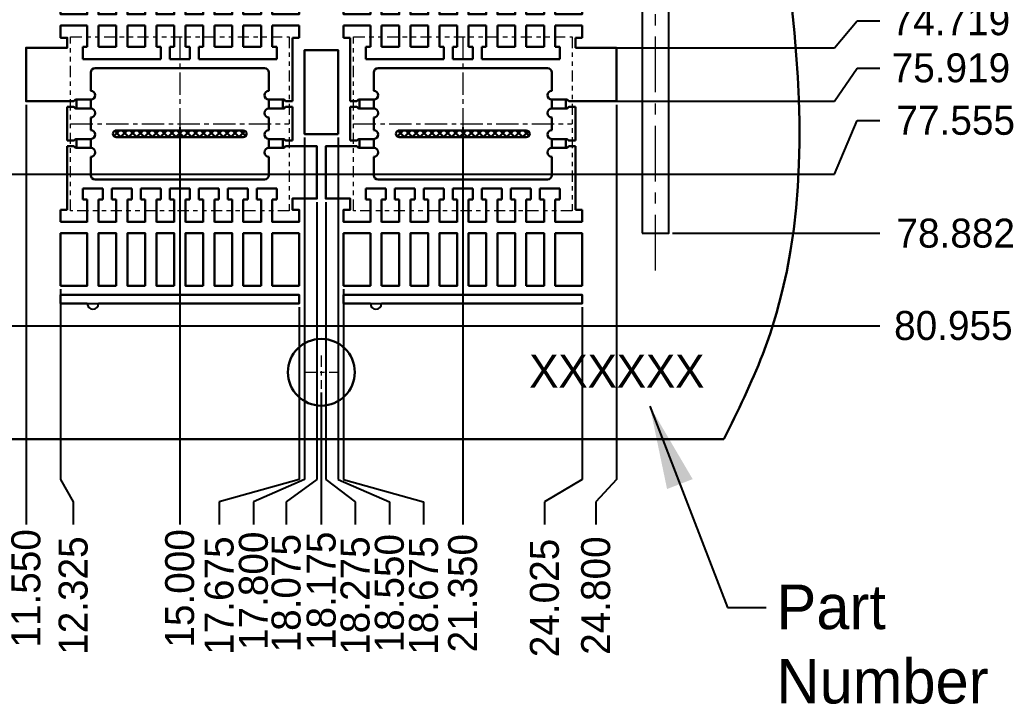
# Model space of a CAD drawing. Extents: x -99.3 to -52.2, y -85.4 to 13.
# Drawn here: x -74.59 to -52.24, y -85.45 to -70.09 of the extents above; entities that cross this region are included whole.
import ezdxf

# ---------------------------------------------------------------- set-up
doc = ezdxf.new("R2010")
doc.units = 0
doc.header["$LTSCALE"] = 0.2
doc.header["$MEASUREMENT"] = 0
doc.linetypes.add('CENTER', pattern=[2, 1.25, -0.25, 0.25, -0.25])
doc.linetypes.add('PHANTOM', pattern=[2.5, 1.25, -0.25, 0.25, -0.25, 0.25, -0.25])
for name, color, linetype, lineweight in [('CLIN', 1, 'CENTER', 9), ('OBJ', 3, 'Continuous', 30), ('OBJ2', 40, 'Continuous', 30), ('PHANTOM', 5, 'PHANTOM', 13), ('TEXT', 2, 'Continuous', 18), ('Top half etch', 30, 'Continuous', 30)]:
    doc.layers.add(name, color=color, linetype=linetype, lineweight=lineweight)
doc.layers.add('DIM', color=4, linetype='Continuous')
doc.layers.add('OBJ3', color=74, linetype='Continuous')
doc.dimstyles.new('3DEC X 10', dxfattribs={"dimscale": 0.1, "dimtxt": 1.778, "dimasz": 2.54, "dimexe": 0.762, "dimexo": 0.762, "dimgap": 0.762, "dimtad": 0, "dimdec": 3, "dimzin": 0, "dimdsep": 46, "dimtxsty": 'Standard', "dimcen": 0, "dimadec": 0, "dimazin": 0, "dimtfac": 1, "dimtdec": 3, "dimtofl": 0, "dimtmove": 0, "dimatfit": 3, "dimfxl": 1, "dimtolj": 1, "dimtzin": 0, "dimarcsym": 0})
doc.dimstyles.new('3DEC X 16', dxfattribs={"dimscale": 0.0625, "dimtxt": 1.778, "dimasz": 2.54, "dimexe": 0.762, "dimexo": 0.762, "dimgap": 0.762, "dimtad": 0, "dimdec": 3, "dimzin": 0, "dimdsep": 46, "dimtxsty": 'Standard', "dimcen": 0.09, "dimadec": 0, "dimazin": 0, "dimtfac": 1, "dimtdec": 3, "dimtofl": 0, "dimtmove": 0, "dimatfit": 3, "dimfxl": 1, "dimtolj": 1, "dimtzin": 0, "dimarcsym": 0})

# ---------------------------------------------------------------- blocks, each defined once
blk = doc.blocks.new('UNIT')
at = {"layer": 'Top half etch', "linetype": 'Continuous'}
h = blk.add_hatch(dxfattribs=at)
h.set_pattern_fill('ANSI37', color=256)
h.set_pattern_definition([(45, (24.80817, 8.50886), (-0.088388348, 0.088388348), []), (135, (24.80817, 8.50886), (-0.088388348, -0.088388348), [])])
h.paths.add_polyline_path([(404.314, 136.577, 0.414214), (404.389, 136.502), (407.239, 136.502, 0.414214), (407.314, 136.577, 0.414214), (407.239, 136.652), (404.389, 136.652, 0.414214)])
at = {"layer": 'CLIN', "linetype": 'CENTER', "ltscale": 2}
for p, q in [((405.814, 138.752), (405.814, 134.852)), ((403.364, 136.802), (408.264, 136.802))]:
    blk.add_line(p, q, dxfattribs=at)
at = {"layer": 'OBJ'}
for p, q in [((403.739, 139.006), (403.739, 138.552)), ((403.739, 139.006), (403.739, 138.527)), ((403.989, 138.552), (403.989, 139.006)), ((403.989, 138.527), (403.989, 139.006)), ((404.389, 139.006), (404.389, 138.552)), ((404.389, 139.006), (404.389, 138.527)), ((404.639, 138.552), (404.639, 139.006)), ((404.639, 138.527), (404.639, 139.006)), ((405.039, 139.006), (405.039, 138.552)), ((405.039, 139.006), (405.039, 138.527)), ((405.289, 138.552), (405.289, 139.006)), ((405.289, 138.527), (405.289, 139.006)), ((405.689, 139.006), (405.689, 138.552)), ((405.689, 139.006), (405.689, 138.527)), ((405.939, 138.552), (405.939, 139.006)), ((405.939, 138.527), (405.939, 139.006)), ((406.339, 138.552), (406.339, 139.006)), ((406.339, 138.527), (406.339, 139.006)), ((406.589, 139.006), (406.589, 138.552)), ((406.589, 139.006), (406.589, 138.527)), ((406.989, 138.552), (406.989, 139.006)), ((406.989, 138.527), (406.989, 139.006)), ((407.239, 139.006), (407.239, 138.552)), ((407.239, 139.006), (407.239, 138.527)), ((407.639, 138.552), (407.639, 139.006)), ((407.639, 138.527), (407.639, 139.006)), ((407.889, 139.006), (407.889, 138.552)), ((407.889, 139.006), (407.889, 138.527)), ((403.739, 138.527), (403.639, 138.527)), ((403.639, 138.527), (403.639, 138.252)), ((404.389, 138.527), (403.989, 138.527)), ((405.039, 138.527), (404.639, 138.527)), ((405.389, 138.527), (405.289, 138.527)), ((405.389, 138.252), (405.389, 138.527)), ((405.689, 138.527), (405.589, 138.527)), ((405.589, 138.527), (405.589, 138.252)), ((406.039, 138.527), (405.939, 138.527)), ((406.039, 138.252), (406.039, 138.527)), ((406.239, 138.252), (406.239, 138.527)), ((406.239, 138.527), (406.339, 138.527)), ((406.589, 138.527), (406.989, 138.527)), ((407.239, 138.527), (407.639, 138.527)), ((407.889, 138.527), (407.989, 138.527)), ((407.889, 138.527), (407.989, 138.527)), ((407.989, 138.527), (407.989, 138.252)), ((407.989, 138.477), (407.989, 138.252)), ((403.639, 138.252), (405.389, 138.252)), ((405.589, 138.252), (406.039, 138.252)), ((407.989, 138.252), (406.239, 138.252)), ((403.814, 137.952), (403.814, 137.544)), ((407.714, 138.052), (403.914, 138.052)), ((407.814, 137.952), (407.814, 137.544)), ((403.364, 137.307), (403.289, 137.307)), ((403.439, 137.307), (403.364, 137.307)), ((408.189, 137.307), (408.264, 137.307)), ((403.364, 137.18), (403.289, 137.18)), ((403.289, 137.18), (403.289, 136.424)), ((403.364, 137.18), (403.289, 137.18)), ((408.264, 137.18), (408.339, 137.18)), ((408.264, 137.18), (408.339, 137.18)), ((408.339, 137.18), (408.339, 136.424)), ((403.289, 136.424), (403.364, 136.424)), ((403.289, 136.424), (403.364, 136.424)), ((408.339, 136.424), (408.264, 136.424)), ((408.339, 136.424), (408.264, 136.424)), ((403.439, 136.297), (403.364, 136.297)), ((408.189, 136.297), (408.264, 136.297)), ((403.814, 136.061), (403.814, 135.652)), ((407.814, 136.061), (407.814, 135.652)), ((407.714, 135.552), (403.914, 135.552)), ((403.639, 135.102), (403.639, 135.352)), ((403.639, 135.352), (404.089, 135.352)), ((404.089, 135.352), (404.089, 135.102)), ((404.289, 135.102), (404.289, 135.352)), ((404.289, 135.352), (404.739, 135.352)), ((404.739, 135.352), (404.739, 135.102)), ((404.939, 135.102), (404.939, 135.352)), ((404.939, 135.352), (405.389, 135.352)), ((405.389, 135.352), (405.389, 135.102)), ((405.589, 135.102), (405.589, 135.352)), ((405.589, 135.352), (406.039, 135.352)), ((406.039, 135.352), (406.039, 135.102)), ((406.689, 135.352), (406.239, 135.352)), ((406.239, 135.352), (406.239, 135.102)), ((406.689, 135.102), (406.689, 135.352)), ((407.339, 135.352), (406.889, 135.352)), ((406.889, 135.352), (406.889, 135.102)), ((407.339, 135.102), (407.339, 135.352)), ((407.989, 135.352), (407.539, 135.352)), ((407.539, 135.352), (407.539, 135.102)), ((407.989, 135.102), (407.989, 135.352)), ((403.739, 135.102), (403.639, 135.102)), ((403.739, 134.598), (403.739, 135.102)), ((403.739, 134.598), (403.739, 135.102)), ((403.989, 135.102), (403.989, 134.598)), ((404.089, 135.102), (403.989, 135.102)), ((403.989, 135.102), (403.989, 134.598)), ((404.389, 135.102), (404.289, 135.102)), ((404.389, 134.598), (404.389, 135.102)), ((404.389, 134.598), (404.389, 135.102)), ((404.639, 135.102), (404.639, 134.598)), ((404.739, 135.102), (404.639, 135.102)), ((404.639, 135.102), (404.639, 134.598)), ((405.039, 135.102), (404.939, 135.102)), ((405.039, 134.598), (405.039, 135.102)), ((405.039, 134.598), (405.039, 135.102)), ((405.289, 135.102), (405.289, 134.598)), ((405.389, 135.102), (405.289, 135.102)), ((405.289, 135.102), (405.289, 134.598)), ((405.689, 135.102), (405.589, 135.102)), ((405.689, 134.598), (405.689, 135.102)), ((405.689, 134.598), (405.689, 135.102)), ((405.939, 135.102), (405.939, 134.598)), ((406.039, 135.102), (405.939, 135.102)), ((405.939, 135.102), (405.939, 134.598)), ((406.239, 135.102), (406.339, 135.102)), ((406.339, 135.102), (406.339, 134.598)), ((406.339, 135.102), (406.339, 134.598)), ((406.589, 134.598), (406.589, 135.102)), ((406.589, 135.102), (406.689, 135.102)), ((406.589, 134.598), (406.589, 135.102)), ((406.889, 135.102), (406.989, 135.102)), ((406.989, 135.102), (406.989, 134.598)), ((406.989, 135.102), (406.989, 134.598)), ((407.239, 134.598), (407.239, 135.102)), ((407.239, 135.102), (407.339, 135.102)), ((407.239, 134.598), (407.239, 135.102)), ((407.539, 135.102), (407.639, 135.102)), ((407.639, 135.102), (407.639, 134.598)), ((407.639, 135.102), (407.639, 134.598)), ((407.889, 134.598), (407.889, 135.102)), ((407.889, 135.102), (407.989, 135.102)), ((407.889, 134.598), (407.889, 135.102))]:
    blk.add_line(p, q, dxfattribs=at)
at = {"layer": 'OBJ', "color": 1, "linetype": 'Continuous'}
for p, q in [((403.439, 137.307), (403.475, 137.344)), ((403.814, 137.344), (403.475, 137.344)), ((407.814, 137.344), (408.152, 137.344)), ((408.189, 137.307), (408.152, 137.344)), ((403.439, 136.297), (403.475, 136.261)), ((403.814, 136.261), (403.475, 136.261)), ((407.814, 136.261), (408.152, 136.261)), ((408.189, 136.297), (408.152, 136.261))]:
    blk.add_line(p, q, dxfattribs=at)
at = {"layer": 'OBJ', "color": 1}
for points in [[(403.499, 137.144), (403.499, 137.344)], [(403.814, 137.144), (403.814, 137.344)], [(407.814, 137.144), (407.814, 137.344)], [(408.129, 137.144), (408.129, 137.344)], [(403.814, 137.144), (403.475, 137.144), (403.439, 137.18), (403.364, 137.18)], [(407.814, 137.144), (408.152, 137.144), (408.189, 137.18), (408.264, 137.18)], [(403.814, 136.461), (403.475, 136.461), (403.439, 136.424), (403.364, 136.424)], [(403.499, 136.461), (403.499, 136.261)], [(403.814, 136.461), (403.814, 136.261)], [(407.814, 136.461), (408.152, 136.461), (408.189, 136.424), (408.264, 136.424)], [(407.814, 136.461), (407.814, 136.261)], [(408.129, 136.461), (408.129, 136.261)]]:
    blk.add_lwpolyline(points, dxfattribs=at)
at = {"layer": 'OBJ'}
for points in [[(403.814, 136.944), (403.814, 136.661)], [(407.814, 136.944), (407.814, 136.661)]]:
    blk.add_lwpolyline(points, dxfattribs=at)
for centre, start, end in [((403.914, 137.952), 90, 180), ((407.714, 137.952), 360, 90), ((403.914, 135.652), 180, 270), ((407.714, 135.652), 270, 0)]:
    blk.add_arc(centre, 0.1, start, end, dxfattribs=at)
at = {"layer": 'OBJ', "color": 1}
for centre, start, end in [((403.814, 137.444), 270, 90), ((407.814, 137.444), 90, 270), ((403.814, 137.044), 270, 90), ((407.814, 137.044), 90, 270), ((403.814, 136.561), 270, 90), ((407.814, 136.561), 90, 270), ((403.814, 136.161), 270, 90), ((407.814, 136.161), 90, 270)]:
    blk.add_arc(centre, 0.1, start, end, dxfattribs=at)
at = {"layer": 'PHANTOM'}
blk.add_lwpolyline([(403.364, 138.752), (408.264, 138.752), (408.264, 134.852), (403.364, 134.852)], close=True, dxfattribs=at)
blk.add_lwpolyline([(403.364, 138.752), (408.264, 138.752), (408.264, 134.852), (403.364, 134.852)], close=True, dxfattribs=at)
at = {"layer": 'Top half etch', "linetype": 'Continuous'}
for p, q in [((404.367, 136.652), (407.239, 136.652)), ((407.314, 136.577), (407.314, 136.577)), ((407.239, 136.502), (404.389, 136.502))]:
    blk.add_line(p, q, dxfattribs=at)
for centre, start, end in [((404.389, 136.577), 90, 180), ((404.389, 136.577), 180, 270), ((407.239, 136.577), 0, 90), ((407.239, 136.577), 270, 360)]:
    blk.add_arc(centre, 0.075, start, end, dxfattribs=at)
blk = doc.blocks.new('*D68')
at = {"layer": 'Defpoints', "color": 0, "linetype": 'Continuous', "transparency": 16777216}
for p in [(391.504, 50.831), (417.479, -28.051), (422.213, -28.051)]:
    blk.add_point(p, dxfattribs=at)
at = {"layer": 'DIM', "color": 0, "linetype": 'Continuous', "lineweight": -2, "transparency": 16777216}
blk.add_line((417.555, -28.051), (422.213, -28.051), dxfattribs=at)
at = {"layer": 'DIM', "color": 0, "linetype": 'Continuous', "transparency": 16777216, "insert": (423.914, -28.051), "char_height": 0.65, "attachment_point": 5}
blk.add_mtext('\\A1;78.882', dxfattribs=at)
blk = doc.blocks.new('*D100')
at = {"layer": 'Defpoints', "color": 0, "linetype": 'Continuous', "transparency": 16777216}
for p in [(391.504, 50.831), (422.213, -25.519), (402.179, -26.724)]:
    blk.add_point(p, dxfattribs=at)
at = {"layer": 'DIM', "color": 0, "linetype": 'Continuous', "lineweight": -2, "transparency": 16777216}
for p, q in [((421.197, -26.724), (421.705, -25.519)), ((421.705, -25.519), (422.213, -25.519)), ((402.255, -26.724), (421.197, -26.724))]:
    blk.add_line(p, q, dxfattribs=at)
at = {"layer": 'DIM', "color": 0, "linetype": 'Continuous', "transparency": 16777216, "insert": (423.914, -25.519), "char_height": 0.65, "attachment_point": 5}
blk.add_mtext('\\A1;77.555', dxfattribs=at)
blk = doc.blocks.new('*D101')
at = {"layer": 'Defpoints', "color": 0, "linetype": 'Continuous', "transparency": 16777216}
for p in [(391.504, 50.831), (402.179, -30.124), (422.213, -30.124)]:
    blk.add_point(p, dxfattribs=at)
at = {"layer": 'DIM', "color": 0, "linetype": 'Continuous', "lineweight": -2, "transparency": 16777216}
blk.add_line((402.255, -30.124), (422.213, -30.124), dxfattribs=at)
at = {"layer": 'DIM', "color": 0, "linetype": 'Continuous', "transparency": 16777216, "insert": (423.86, -30.124), "char_height": 0.65, "attachment_point": 5}
blk.add_mtext('\\A1;80.955', dxfattribs=at)
blk = doc.blocks.new('*D111')
at = {"layer": 'Defpoints', "color": 0, "linetype": 'Continuous', "transparency": 16777216}
for p in [(391.504, 50.831), (403.054, -25.088), (403.054, -34.588)]:
    blk.add_point(p, dxfattribs=at)
at = {"layer": 'DIM', "color": 0, "linetype": 'Continuous', "lineweight": -2, "transparency": 16777216}
blk.add_line((403.054, -25.164), (403.054, -34.588), dxfattribs=at)
at = {"layer": 'DIM', "color": 0, "linetype": 'Continuous', "transparency": 16777216, "insert": (403.054, -36.019), "char_height": 0.65, "attachment_point": 5, "rotation": 90}
blk.add_mtext('\\A1;11.550', dxfattribs=at)
blk = doc.blocks.new('*D112')
at = {"layer": 'Defpoints', "color": 0, "linetype": 'Continuous', "transparency": 16777216}
for p in [(391.504, 50.831), (416.304, -25.088), (415.839, -34.588)]:
    blk.add_point(p, dxfattribs=at)
at = {"layer": 'DIM', "color": 0, "linetype": 'Continuous', "lineweight": -2, "transparency": 16777216}
for p, q in [((416.304, -25.164), (416.304, -33.572)), ((416.304, -33.572), (415.839, -34.08)), ((415.839, -34.08), (415.839, -34.588))]:
    blk.add_line(p, q, dxfattribs=at)
at = {"layer": 'DIM', "color": 0, "linetype": 'Continuous', "transparency": 16777216, "insert": (415.839, -36.181), "char_height": 0.65, "attachment_point": 5, "rotation": 90}
blk.add_mtext('\\A1;24.800', dxfattribs=at)
blk = doc.blocks.new('*D116')
at = {"layer": 'Defpoints', "color": 0, "linetype": 'Continuous', "transparency": 16777216}
for p in [(391.504, 50.831), (406.504, -25.593), (406.504, -34.588)]:
    blk.add_point(p, dxfattribs=at)
at = {"layer": 'DIM', "color": 0, "linetype": 'Continuous', "lineweight": -2, "transparency": 16777216}
blk.add_line((406.504, -25.669), (406.504, -34.588), dxfattribs=at)
at = {"layer": 'DIM', "color": 0, "linetype": 'Continuous', "transparency": 16777216, "insert": (406.504, -36.019), "char_height": 0.65, "attachment_point": 5, "rotation": 90}
blk.add_mtext('\\A1;15.000', dxfattribs=at)
blk = doc.blocks.new('*D117')
at = {"layer": 'Defpoints', "color": 0, "linetype": 'Continuous', "transparency": 16777216}
for p in [(391.504, 50.831), (412.854, -25.593), (412.854, -34.588)]:
    blk.add_point(p, dxfattribs=at)
at = {"layer": 'DIM', "color": 0, "linetype": 'Continuous', "lineweight": -2, "transparency": 16777216}
blk.add_line((412.854, -25.669), (412.854, -34.588), dxfattribs=at)
at = {"layer": 'DIM', "color": 0, "linetype": 'Continuous', "transparency": 16777216, "insert": (412.854, -36.127), "char_height": 0.65, "attachment_point": 5, "rotation": 90}
blk.add_mtext('\\A1;21.350', dxfattribs=at)
blk = doc.blocks.new('*D120')
at = {"layer": 'Defpoints', "color": 0, "linetype": 'Continuous', "transparency": 16777216}
for p in [(391.504, 50.831), (409.304, -25.823), (408.158, -34.588)]:
    blk.add_point(p, dxfattribs=at)
at = {"layer": 'DIM', "color": 0, "linetype": 'Continuous', "lineweight": -2, "transparency": 16777216}
for p, q in [((409.304, -25.899), (409.304, -33.572)), ((409.304, -33.572), (408.158, -34.08)), ((408.158, -34.08), (408.158, -34.588))]:
    blk.add_line(p, q, dxfattribs=at)
at = {"layer": 'DIM', "color": 0, "linetype": 'Continuous', "transparency": 16777216, "insert": (408.158, -36.073), "char_height": 0.65, "attachment_point": 5, "rotation": 90}
blk.add_mtext('\\A1;17.800', dxfattribs=at)
blk = doc.blocks.new('*D121')
at = {"layer": 'Defpoints', "color": 0, "linetype": 'Continuous', "transparency": 16777216}
for p in [(391.504, 50.831), (410.054, -25.823), (411.209, -34.588)]:
    blk.add_point(p, dxfattribs=at)
at = {"layer": 'DIM', "color": 0, "linetype": 'Continuous', "lineweight": -2, "transparency": 16777216}
for p, q in [((410.054, -25.899), (410.054, -33.572)), ((410.054, -33.572), (411.209, -34.08)), ((411.209, -34.08), (411.209, -34.588))]:
    blk.add_line(p, q, dxfattribs=at)
at = {"layer": 'DIM', "color": 0, "linetype": 'Continuous', "transparency": 16777216, "insert": (411.209, -36.127), "char_height": 0.65, "attachment_point": 5, "rotation": 90}
blk.add_mtext('\\A1;18.550', dxfattribs=at)
blk = doc.blocks.new('*D126')
at = {"layer": 'Defpoints', "color": 0, "linetype": 'Continuous', "transparency": 16777216}
for p in [(391.504, 50.831), (403.829, -29.229), (404.114, -34.588)]:
    blk.add_point(p, dxfattribs=at)
at = {"layer": 'DIM', "color": 0, "linetype": 'Continuous', "lineweight": -2, "transparency": 16777216}
for p, q in [((403.829, -29.305), (403.829, -33.572)), ((403.829, -33.572), (404.114, -34.08)), ((404.114, -34.08), (404.114, -34.588))]:
    blk.add_line(p, q, dxfattribs=at)
at = {"layer": 'DIM', "color": 0, "linetype": 'Continuous', "transparency": 16777216, "insert": (404.114, -36.181), "char_height": 0.65, "attachment_point": 5, "rotation": 90}
blk.add_mtext('\\A1;12.325', dxfattribs=at)
blk = doc.blocks.new('*D127')
at = {"layer": 'Defpoints', "color": 0, "linetype": 'Continuous', "transparency": 16777216}
for p in [(391.504, 50.831), (409.179, -29.629), (407.389, -34.588)]:
    blk.add_point(p, dxfattribs=at)
at = {"layer": 'DIM', "color": 0, "linetype": 'Continuous', "lineweight": -2, "transparency": 16777216}
for p, q in [((409.179, -29.705), (409.179, -33.572)), ((409.179, -33.572), (407.389, -34.08)), ((407.389, -34.08), (407.389, -34.588))]:
    blk.add_line(p, q, dxfattribs=at)
at = {"layer": 'DIM', "color": 0, "linetype": 'Continuous', "transparency": 16777216, "insert": (407.389, -36.181), "char_height": 0.65, "attachment_point": 5, "rotation": 90}
blk.add_mtext('\\A1;17.675', dxfattribs=at)
blk = doc.blocks.new('*D128')
at = {"layer": 'Defpoints', "color": 0, "linetype": 'Continuous', "transparency": 16777216}
for p in [(391.504, 50.831), (410.179, -29.229), (411.975, -34.588)]:
    blk.add_point(p, dxfattribs=at)
at = {"layer": 'DIM', "color": 0, "linetype": 'Continuous', "lineweight": -2, "transparency": 16777216}
for p, q in [((410.179, -29.305), (410.179, -33.572)), ((410.179, -33.572), (411.975, -34.08)), ((411.975, -34.08), (411.975, -34.588))]:
    blk.add_line(p, q, dxfattribs=at)
at = {"layer": 'DIM', "color": 0, "linetype": 'Continuous', "transparency": 16777216, "insert": (411.975, -36.181), "char_height": 0.65, "attachment_point": 5, "rotation": 90}
blk.add_mtext('\\A1;18.675', dxfattribs=at)
blk = doc.blocks.new('*D129')
at = {"layer": 'Defpoints', "color": 0, "linetype": 'Continuous', "transparency": 16777216}
for p in [(391.504, 50.831), (415.529, -29.629), (414.689, -34.588)]:
    blk.add_point(p, dxfattribs=at)
at = {"layer": 'DIM', "color": 0, "linetype": 'Continuous', "lineweight": -2, "transparency": 16777216}
for p, q in [((415.529, -29.705), (415.529, -33.572)), ((415.529, -33.572), (414.689, -34.08)), ((414.689, -34.08), (414.689, -34.588))]:
    blk.add_line(p, q, dxfattribs=at)
at = {"layer": 'DIM', "color": 0, "linetype": 'Continuous', "transparency": 16777216, "insert": (414.689, -36.235), "char_height": 0.65, "attachment_point": 5, "rotation": 90}
blk.add_mtext('\\A1;24.025', dxfattribs=at)
blk = doc.blocks.new('*D130')
at = {"layer": 'Defpoints', "color": 0, "linetype": 'Continuous', "transparency": 16777216}
for p in [(391.504, 50.831), (422.213, -24.341), (415.839, -25.088)]:
    blk.add_point(p, dxfattribs=at)
at = {"layer": 'DIM', "color": 0, "linetype": 'Continuous', "lineweight": -2, "transparency": 16777216}
for p, q in [((421.197, -25.088), (421.705, -24.341)), ((421.705, -24.341), (422.213, -24.341)), ((415.915, -25.088), (421.197, -25.088))]:
    blk.add_line(p, q, dxfattribs=at)
at = {"layer": 'DIM', "color": 0, "linetype": 'Continuous', "transparency": 16777216, "insert": (423.806, -24.341), "char_height": 0.65, "attachment_point": 5}
blk.add_mtext('\\A1;75.919', dxfattribs=at)
blk = doc.blocks.new('*D131')
at = {"layer": 'Defpoints', "color": 0, "linetype": 'Continuous', "transparency": 16777216}
for p in [(391.504, 50.831), (422.213, -23.284), (415.839, -23.888)]:
    blk.add_point(p, dxfattribs=at)
at = {"layer": 'DIM', "color": 0, "linetype": 'Continuous', "lineweight": -2, "transparency": 16777216}
for p, q in [((421.197, -23.888), (421.705, -23.284)), ((421.705, -23.284), (422.213, -23.284)), ((415.915, -23.888), (421.197, -23.888))]:
    blk.add_line(p, q, dxfattribs=at)
at = {"layer": 'DIM', "color": 0, "linetype": 'Continuous', "transparency": 16777216, "insert": (423.806, -23.284), "char_height": 0.65, "attachment_point": 5}
blk.add_mtext('\\A1;74.719', dxfattribs=at)
blk = doc.blocks.new('*D154')
at = {"layer": 'Defpoints', "color": 0, "linetype": 'Continuous', "transparency": 16777216}
for p in [(391.504, 50.831), (409.579, -27.273), (408.892, -34.588)]:
    blk.add_point(p, dxfattribs=at)
at = {"layer": 'DIM', "color": 0, "linetype": 'Continuous', "lineweight": -2, "transparency": 16777216}
for p, q in [((409.579, -27.349), (409.579, -33.572)), ((409.579, -33.572), (408.892, -34.08)), ((408.892, -34.08), (408.892, -34.588))]:
    blk.add_line(p, q, dxfattribs=at)
at = {"layer": 'DIM', "color": 0, "linetype": 'Continuous', "transparency": 16777216, "insert": (408.892, -36.127), "char_height": 0.65, "attachment_point": 5, "rotation": 90}
blk.add_mtext('\\A1;18.075', dxfattribs=at)
blk = doc.blocks.new('*D155')
at = {"layer": 'Defpoints', "color": 0, "linetype": 'Continuous', "transparency": 16777216}
for p in [(391.504, 50.831), (409.779, -27.273), (410.44, -34.588)]:
    blk.add_point(p, dxfattribs=at)
at = {"layer": 'DIM', "color": 0, "linetype": 'Continuous', "lineweight": -2, "transparency": 16777216}
for p, q in [((409.779, -27.349), (409.779, -33.572)), ((409.779, -33.572), (410.44, -34.08)), ((410.44, -34.08), (410.44, -34.588))]:
    blk.add_line(p, q, dxfattribs=at)
at = {"layer": 'DIM', "color": 0, "linetype": 'Continuous', "transparency": 16777216, "insert": (410.44, -36.181), "char_height": 0.65, "attachment_point": 5, "rotation": 90}
blk.add_mtext('\\A1;18.275', dxfattribs=at)
blk = doc.blocks.new('*D156')
at = {"layer": 'Defpoints', "color": 0, "linetype": 'Continuous', "transparency": 16777216}
for p in [(391.504, 50.831), (409.679, -31.544), (409.679, -34.588)]:
    blk.add_point(p, dxfattribs=at)
at = {"layer": 'DIM', "color": 0, "linetype": 'Continuous', "lineweight": -2, "transparency": 16777216}
blk.add_line((409.679, -31.62), (409.679, -34.588), dxfattribs=at)
at = {"layer": 'DIM', "color": 0, "linetype": 'Continuous', "transparency": 16777216, "insert": (409.679, -36.073), "char_height": 0.65, "attachment_point": 5, "rotation": 90}
blk.add_mtext('\\A1;18.175', dxfattribs=at)
blk = doc.blocks.new('BLOCK')
at = {"layer": 'OBJ2'}
for p, q in [((432.568, 138.343), (432.568, 138.069)), ((432.568, 138.343), (433.168, 138.343)), ((433.168, 138.343), (433.168, 138.089)), ((433.418, 138.343), (433.418, 138.089)), ((433.418, 138.343), (433.818, 138.343)), ((433.818, 138.343), (433.818, 138.089)), ((434.068, 138.343), (434.068, 138.089)), ((434.068, 138.343), (434.468, 138.343)), ((434.468, 138.343), (434.468, 138.089)), ((434.718, 138.343), (434.718, 138.089)), ((434.718, 138.343), (435.118, 138.343)), ((435.118, 138.343), (435.118, 138.089)), ((435.368, 138.343), (435.368, 138.089)), ((435.368, 138.343), (435.768, 138.343)), ((435.768, 138.343), (435.768, 138.089)), ((436.018, 138.343), (436.018, 138.089)), ((436.018, 138.343), (436.418, 138.343)), ((436.418, 138.343), (436.418, 138.089)), ((436.668, 138.343), (436.668, 138.089)), ((436.668, 138.343), (437.068, 138.343)), ((437.068, 138.343), (437.068, 138.089)), ((437.318, 138.343), (437.318, 138.089)), ((437.318, 138.343), (437.918, 138.343)), ((437.918, 138.343), (437.918, 138.069)), ((438.918, 138.343), (438.918, 138.069)), ((438.918, 138.343), (439.518, 138.343)), ((439.518, 138.343), (439.518, 138.089)), ((439.768, 138.343), (440.168, 138.343)), ((439.768, 138.343), (439.768, 138.089)), ((440.168, 138.343), (440.168, 138.089)), ((440.418, 138.343), (440.818, 138.343)), ((440.418, 138.343), (440.418, 138.089)), ((440.818, 138.343), (440.818, 138.089)), ((441.068, 138.343), (441.468, 138.343)), ((441.068, 138.343), (441.068, 138.089)), ((441.468, 138.343), (441.468, 138.089)), ((441.718, 138.343), (442.118, 138.343)), ((441.718, 138.343), (441.718, 138.089)), ((442.118, 138.343), (442.118, 138.089)), ((442.368, 138.343), (442.768, 138.343)), ((442.368, 138.343), (442.368, 138.089)), ((442.768, 138.343), (442.768, 138.089)), ((443.018, 138.343), (443.418, 138.343)), ((443.018, 138.343), (443.018, 138.089)), ((443.418, 138.343), (443.418, 138.089)), ((443.668, 138.089), (443.668, 138.343)), ((443.668, 138.343), (443.668, 138.089)), ((432.568, 138.069), (432.718, 138.069)), ((432.718, 138.069), (432.718, 137.844)), ((437.918, 138.069), (437.768, 138.069)), ((437.768, 138.069), (437.768, 136.644)), ((438.918, 138.069), (439.068, 138.069)), ((439.068, 138.069), (439.068, 136.644)), ((432.718, 137.844), (431.793, 137.844)), ((431.793, 136.644), (431.793, 137.844)), ((431.793, 136.644), (432.793, 136.644)), ((437.768, 136.644), (437.693, 136.644)), ((439.068, 136.644), (439.143, 136.644)), ((432.718, 135.634), (432.718, 134.209)), ((432.718, 135.634), (432.793, 135.634)), ((444.118, 135.634), (444.043, 135.634)), ((444.118, 134.209), (444.118, 135.634)), ((432.718, 134.209), (432.568, 134.209)), ((432.568, 134.209), (432.568, 133.935)), ((433.168, 133.935), (433.168, 134.187)), ((433.418, 134.189), (433.418, 133.935)), ((433.818, 133.935), (433.818, 134.189)), ((433.818, 133.935), (433.818, 134.187)), ((434.068, 134.189), (434.068, 133.935)), ((434.468, 133.935), (434.468, 134.187)), ((434.718, 134.189), (434.718, 133.935)), ((435.118, 133.935), (435.118, 134.187)), ((435.368, 134.189), (435.368, 133.935)), ((435.768, 134.189), (435.768, 133.935)), ((436.018, 133.935), (436.018, 134.187)), ((436.418, 134.189), (436.418, 133.935)), ((436.668, 133.935), (436.668, 134.189)), ((436.668, 133.935), (436.668, 134.187)), ((437.068, 134.189), (437.068, 133.935)), ((437.318, 133.935), (437.318, 134.187)), ((439.518, 133.935), (439.518, 134.187)), ((439.768, 134.189), (439.768, 133.935)), ((440.168, 133.935), (440.168, 134.189)), ((440.168, 133.935), (440.168, 134.187)), ((440.418, 134.189), (440.418, 133.935)), ((440.818, 133.935), (440.818, 134.187)), ((441.068, 134.189), (441.068, 133.935)), ((441.468, 133.935), (441.468, 134.187)), ((441.718, 134.189), (441.718, 133.935)), ((442.118, 134.189), (442.118, 133.935)), ((442.368, 133.935), (442.368, 134.187)), ((442.768, 134.189), (442.768, 133.935)), ((443.018, 133.935), (443.018, 134.189)), ((443.018, 133.935), (443.018, 134.187)), ((443.418, 134.189), (443.418, 133.935)), ((443.668, 133.935), (443.668, 134.187)), ((444.268, 134.209), (444.118, 134.209)), ((444.268, 133.935), (444.268, 134.209)), ((432.568, 133.935), (433.168, 133.935)), ((433.418, 133.935), (433.818, 133.935)), ((434.068, 133.935), (434.468, 133.935)), ((434.718, 133.935), (435.118, 133.935)), ((435.368, 133.935), (435.768, 133.935)), ((436.418, 133.935), (436.018, 133.935)), ((437.068, 133.935), (436.668, 133.935)), ((439.768, 133.935), (440.168, 133.935)), ((440.418, 133.935), (440.818, 133.935)), ((441.068, 133.935), (441.468, 133.935)), ((441.718, 133.935), (442.118, 133.935)), ((442.768, 133.935), (442.368, 133.935)), ((443.418, 133.935), (443.018, 133.935)), ((443.668, 133.935), (444.268, 133.935))]:
    blk.add_line(p, q, dxfattribs=at)
for points in [[(432.568, 139.775), (433.168, 139.775), (433.168, 138.597), (432.568, 138.597)], [(433.818, 139.775), (433.418, 139.775), (433.418, 138.597), (433.818, 138.597)], [(434.468, 139.775), (434.068, 139.775), (434.068, 138.597), (434.468, 138.597)], [(435.118, 139.775), (434.718, 139.775), (434.718, 138.597), (435.118, 138.597)], [(435.768, 139.775), (435.368, 139.775), (435.368, 138.597), (435.768, 138.597)], [(436.418, 139.775), (436.018, 139.775), (436.018, 138.597), (436.418, 138.597)], [(437.068, 139.775), (436.668, 139.775), (436.668, 138.597), (437.068, 138.597)], [(437.918, 139.775), (437.318, 139.775), (437.318, 138.597), (437.918, 138.597)], [(438.918, 139.775), (439.518, 139.775), (439.518, 138.597), (438.918, 138.597)], [(440.168, 139.775), (439.768, 139.775), (439.768, 138.597), (440.168, 138.597)], [(440.818, 139.775), (440.418, 139.775), (440.418, 138.597), (440.818, 138.597)], [(441.468, 139.775), (441.068, 139.775), (441.068, 138.597), (441.468, 138.597)], [(442.118, 139.775), (441.718, 139.775), (441.718, 138.597), (442.118, 138.597)], [(442.768, 139.775), (442.368, 139.775), (442.368, 138.597), (442.768, 138.597)], [(443.418, 139.775), (443.018, 139.775), (443.018, 138.597), (443.418, 138.597)], [(444.268, 139.775), (443.668, 139.775), (443.668, 138.597), (444.268, 138.597)], [(438.043, 135.909), (438.043, 137.794), (438.793, 137.794), (438.793, 135.909)], [(432.568, 132.503), (433.168, 132.503), (433.168, 133.681), (432.568, 133.681)], [(433.818, 132.503), (433.418, 132.503), (433.418, 133.681), (433.818, 133.681)], [(434.468, 132.503), (434.068, 132.503), (434.068, 133.681), (434.468, 133.681)], [(435.118, 132.503), (434.718, 132.503), (434.718, 133.681), (435.118, 133.681)], [(435.768, 132.503), (435.368, 132.503), (435.368, 133.681), (435.768, 133.681)], [(436.418, 132.503), (436.018, 132.503), (436.018, 133.681), (436.418, 133.681)], [(437.068, 132.503), (436.668, 132.503), (436.668, 133.681), (437.068, 133.681)], [(437.318, 133.681), (437.918, 133.681), (437.918, 132.503), (437.318, 132.503)], [(438.918, 133.681), (439.518, 133.681), (439.518, 132.503), (438.918, 132.503)], [(439.768, 132.503), (440.168, 132.503), (440.168, 133.681), (439.768, 133.681)], [(440.418, 132.503), (440.818, 132.503), (440.818, 133.681), (440.418, 133.681)], [(441.068, 132.503), (441.468, 132.503), (441.468, 133.681), (441.068, 133.681)], [(441.718, 132.503), (442.118, 132.503), (442.118, 133.681), (441.718, 133.681)], [(442.368, 132.503), (442.768, 132.503), (442.768, 133.681), (442.368, 133.681)], [(443.018, 132.503), (443.418, 132.503), (443.418, 133.681), (443.018, 133.681)], [(444.268, 132.503), (443.668, 132.503), (443.668, 133.681), (444.268, 133.681)]]:
    blk.add_lwpolyline(points, close=True, dxfattribs=at)
for points in [[(443.668, 138.343), (444.268, 138.343), (444.268, 138.069), (444.118, 138.069), (444.118, 137.844), (445.043, 137.844), (445.043, 136.644), (444.043, 136.644)], [(437.318, 133.935), (437.918, 133.935), (437.918, 134.209), (437.768, 134.209), (437.768, 134.459), (438.318, 134.459), (438.318, 135.634), (437.693, 135.634)], [(439.518, 133.935), (438.918, 133.935), (438.918, 134.209), (439.068, 134.209), (439.068, 134.459), (438.518, 134.459), (438.518, 135.634), (439.143, 135.634)]]:
    blk.add_lwpolyline(points, dxfattribs=at)
at = {"layer": 'OBJ3'}
for points in [[(437.918, 140.175), (432.568, 140.175), (432.568, 139.975), (437.918, 139.975)], [(444.268, 140.175), (438.918, 140.175), (438.918, 139.975), (444.268, 139.975)], [(437.918, 132.103), (432.568, 132.103), (432.568, 132.303), (437.918, 132.303)], [(444.268, 132.103), (438.918, 132.103), (438.918, 132.303), (444.268, 132.303)]]:
    blk.add_lwpolyline(points, close=True, dxfattribs=at)

msp = doc.modelspace()

# ---------------------------------------------------------------- linework, layer by layer
at = {"layer": 'CLIN', "linetype": 'CENTER', "ltscale": 5}
msp.add_line((-60.3309, -75.7156), (-60.3309, 1.6287), dxfattribs=at)
at = {"layer": 'CLIN', "linetype": 'CENTER'}
for p, q in [((-67.8309, -77.6242), (-67.8309, -78.3742)), ((-68.2059, -77.9992), (-67.4559, -77.9992))]:
    msp.add_line(p, q, dxfattribs=at)
at = {"layer": 'OBJ'}
msp.add_lwpolyline([(-90.0309, -46.3492), (-90.0309, -59.1372), (-90.3309, -59.1372), (-90.3309, -62.0932), (-90.0309, -62.0932), (-90.0309, -74.8812), (-90.3309, -74.8812), (-90.3309, -78.6992), (-89.5309, -79.4992), (-58.797, -79.4992)], dxfattribs=at)
msp.add_circle((-67.8309, -77.9992), 0.75, dxfattribs=at)
msp.add_open_spline([(-57.8585, 5.5008), (-58.6673, -2.396), (-60.1835, -17.1992), (-54.9906, -39.6225), (-60.5318, -59.0869), (-55.8163, -73.4658), (-58.4856, -78.869), (-58.797, -79.4992)], degree=3, knots=[0, 0, 0, 0, 23.7049729, 44.4364658, 67.4318565, 83.2767892, 85.3689077, 85.3689077, 85.3689077, 85.3689077], dxfattribs=at)
at = {"layer": 'OBJ2'}
for p, q in [((-73.0809, -70.4732), (-73.0809, -70.2192)), ((-73.0809, -70.2192), (-73.0809, -70.4732)), ((-72.4309, -70.2192), (-72.8309, -70.2192)), ((-72.8309, -70.2192), (-72.8309, -70.4732)), ((-72.4309, -70.2192), (-72.4309, -70.4732)), ((-71.7809, -70.2192), (-72.1809, -70.2192)), ((-72.1809, -70.2192), (-72.1809, -70.4732)), ((-71.7809, -70.2192), (-71.7809, -70.4732)), ((-71.1309, -70.2192), (-71.5309, -70.2192)), ((-71.5309, -70.2192), (-71.5309, -70.4732)), ((-71.1309, -70.2192), (-71.1309, -70.4732)), ((-70.4809, -70.2192), (-70.8809, -70.2192)), ((-70.8809, -70.2192), (-70.8809, -70.4732)), ((-70.4809, -70.2192), (-70.4809, -70.4732)), ((-69.8309, -70.2192), (-70.2309, -70.2192)), ((-70.2309, -70.2192), (-70.2309, -70.4732)), ((-69.8309, -70.2192), (-69.8309, -70.4732)), ((-69.1809, -70.2192), (-69.5809, -70.2192)), ((-69.5809, -70.2192), (-69.5809, -70.4732)), ((-69.1809, -70.2192), (-69.1809, -70.4732)), ((-68.9309, -70.2192), (-68.9309, -70.4732)), ((-68.3309, -70.2192), (-68.9309, -70.2192)), ((-68.3309, -70.2192), (-68.3309, -70.4932)), ((-66.7309, -70.2192), (-67.3309, -70.2192)), ((-67.3309, -70.2192), (-67.3309, -70.4932)), ((-66.7309, -70.2192), (-66.7309, -70.4732)), ((-66.4809, -70.2192), (-66.4809, -70.4732)), ((-66.0809, -70.2192), (-66.4809, -70.2192)), ((-66.0809, -70.2192), (-66.0809, -70.4732)), ((-65.8309, -70.2192), (-65.8309, -70.4732)), ((-65.4309, -70.2192), (-65.8309, -70.2192)), ((-65.4309, -70.2192), (-65.4309, -70.4732)), ((-65.1809, -70.2192), (-65.1809, -70.4732)), ((-64.7809, -70.2192), (-65.1809, -70.2192)), ((-64.7809, -70.2192), (-64.7809, -70.4732)), ((-64.5309, -70.2192), (-64.5309, -70.4732)), ((-64.1309, -70.2192), (-64.5309, -70.2192)), ((-64.1309, -70.2192), (-64.1309, -70.4732)), ((-63.8809, -70.2192), (-63.8809, -70.4732)), ((-63.4809, -70.2192), (-63.8809, -70.2192)), ((-63.4809, -70.2192), (-63.4809, -70.4732)), ((-63.2309, -70.2192), (-63.2309, -70.4732)), ((-62.8309, -70.2192), (-63.2309, -70.2192)), ((-62.8309, -70.2192), (-62.8309, -70.4732)), ((-62.5809, -70.2192), (-62.5809, -70.4732)), ((-61.9809, -70.2192), (-62.5809, -70.2192)), ((-61.9809, -70.2192), (-61.9809, -70.4932)), ((-68.3309, -70.4932), (-68.4809, -70.4932)), ((-68.4809, -70.4932), (-68.4809, -71.9182)), ((-67.3309, -70.4932), (-67.1809, -70.4932)), ((-67.1809, -70.4932), (-67.1809, -71.9182)), ((-61.9809, -70.4932), (-62.1309, -70.4932)), ((-62.1309, -70.4932), (-62.1309, -70.7182)), ((-62.1309, -70.7182), (-61.6709, -70.7182)), ((-68.4809, -71.9182), (-68.5559, -71.9182)), ((-67.1809, -71.9182), (-67.1059, -71.9182)), ((-61.6709, -71.9182), (-62.1309, -71.9182)), ((-73.5309, -74.3532), (-73.5309, -72.9282)), ((-73.5309, -72.9282), (-73.4559, -72.9282)), ((-62.1309, -72.9282), (-62.1309, -74.3532)), ((-73.6809, -74.6272), (-73.6809, -74.3532)), ((-73.6809, -74.3532), (-73.5309, -74.3532)), ((-73.0809, -74.6272), (-73.0809, -74.3752)), ((-72.8309, -74.3732), (-72.8309, -74.6272)), ((-72.4309, -74.6272), (-72.4309, -74.3732)), ((-72.4309, -74.6272), (-72.4309, -74.3752)), ((-72.1809, -74.3732), (-72.1809, -74.6272)), ((-71.7809, -74.6272), (-71.7809, -74.3752)), ((-71.5309, -74.3732), (-71.5309, -74.6272)), ((-71.1309, -74.3732), (-71.1309, -74.6272)), ((-70.8809, -74.6272), (-70.8809, -74.3752)), ((-70.4809, -74.3732), (-70.4809, -74.6272)), ((-70.2309, -74.6272), (-70.2309, -74.3752)), ((-69.8309, -74.3732), (-69.8309, -74.6272)), ((-69.5809, -74.6272), (-69.5809, -74.3732)), ((-69.5809, -74.6272), (-69.5809, -74.3752)), ((-69.1809, -74.3732), (-69.1809, -74.6272)), ((-68.9309, -74.6272), (-68.9309, -74.3752)), ((-66.7309, -74.6272), (-66.7309, -74.3752)), ((-66.4809, -74.3732), (-66.4809, -74.6272)), ((-66.0809, -74.6272), (-66.0809, -74.3732)), ((-66.0809, -74.6272), (-66.0809, -74.3752)), ((-65.8309, -74.3732), (-65.8309, -74.6272)), ((-65.4309, -74.6272), (-65.4309, -74.3752)), ((-65.1809, -74.3732), (-65.1809, -74.6272)), ((-64.7809, -74.3732), (-64.7809, -74.6272)), ((-64.5309, -74.6272), (-64.5309, -74.3752)), ((-64.1309, -74.3732), (-64.1309, -74.6272)), ((-63.8809, -74.6272), (-63.8809, -74.3752)), ((-63.4809, -74.3732), (-63.4809, -74.6272)), ((-63.2309, -74.6272), (-63.2309, -74.3732)), ((-63.2309, -74.6272), (-63.2309, -74.3752)), ((-62.8309, -74.3732), (-62.8309, -74.6272)), ((-62.5809, -74.6272), (-62.5809, -74.3752)), ((-62.1309, -74.3532), (-61.9809, -74.3532)), ((-61.9809, -74.3532), (-61.9809, -74.6272)), ((-73.0809, -74.6272), (-73.6809, -74.6272)), ((-72.8309, -74.6272), (-72.4309, -74.6272)), ((-72.1809, -74.6272), (-71.7809, -74.6272)), ((-71.1309, -74.6272), (-71.5309, -74.6272)), ((-70.4809, -74.6272), (-70.8809, -74.6272)), ((-69.8309, -74.6272), (-70.2309, -74.6272)), ((-69.1809, -74.6272), (-69.5809, -74.6272)), ((-66.4809, -74.6272), (-66.0809, -74.6272)), ((-65.8309, -74.6272), (-65.4309, -74.6272)), ((-64.7809, -74.6272), (-65.1809, -74.6272)), ((-64.1309, -74.6272), (-64.5309, -74.6272)), ((-63.4809, -74.6272), (-63.8809, -74.6272)), ((-62.8309, -74.6272), (-63.2309, -74.6272)), ((-61.9809, -74.6272), (-62.5809, -74.6272))]:
    msp.add_line(p, q, dxfattribs=at)
for points in [[(-73.0809, -70.2192), (-73.6809, -70.2192), (-73.6809, -70.4932), (-73.5309, -70.4932), (-73.5309, -70.7182), (-74.4559, -70.7182), (-74.4559, -71.9182), (-73.4559, -71.9182)], [(-68.9309, -74.6272), (-68.3309, -74.6272), (-68.3309, -74.3532), (-68.4809, -74.3532), (-68.4809, -74.1032), (-67.9309, -74.1032), (-67.9309, -72.9282), (-68.5559, -72.9282)], [(-66.7309, -74.6272), (-67.3309, -74.6272), (-67.3309, -74.3532), (-67.1809, -74.3532), (-67.1809, -74.1032), (-67.7309, -74.1032), (-67.7309, -72.9282), (-67.1059, -72.9282)]]:
    msp.add_lwpolyline(points, dxfattribs=at)
for points in [[(-67.4559, -72.6532), (-67.4559, -70.7682), (-68.2059, -70.7682), (-68.2059, -72.6532)], [(-73.6809, -76.0592), (-73.0809, -76.0592), (-73.0809, -74.8812), (-73.6809, -74.8812)], [(-72.4309, -76.0592), (-72.8309, -76.0592), (-72.8309, -74.8812), (-72.4309, -74.8812)], [(-71.7809, -76.0592), (-72.1809, -76.0592), (-72.1809, -74.8812), (-71.7809, -74.8812)], [(-71.1309, -76.0592), (-71.5309, -76.0592), (-71.5309, -74.8812), (-71.1309, -74.8812)], [(-70.4809, -76.0592), (-70.8809, -76.0592), (-70.8809, -74.8812), (-70.4809, -74.8812)], [(-69.8309, -76.0592), (-70.2309, -76.0592), (-70.2309, -74.8812), (-69.8309, -74.8812)], [(-69.1809, -76.0592), (-69.5809, -76.0592), (-69.5809, -74.8812), (-69.1809, -74.8812)], [(-68.3309, -74.8812), (-68.9309, -74.8812), (-68.9309, -76.0592), (-68.3309, -76.0592)], [(-66.7309, -74.8812), (-67.3309, -74.8812), (-67.3309, -76.0592), (-66.7309, -76.0592)], [(-66.4809, -76.0592), (-66.0809, -76.0592), (-66.0809, -74.8812), (-66.4809, -74.8812)], [(-65.8309, -76.0592), (-65.4309, -76.0592), (-65.4309, -74.8812), (-65.8309, -74.8812)], [(-65.1809, -76.0592), (-64.7809, -76.0592), (-64.7809, -74.8812), (-65.1809, -74.8812)], [(-64.5309, -76.0592), (-64.1309, -76.0592), (-64.1309, -74.8812), (-64.5309, -74.8812)], [(-63.8809, -76.0592), (-63.4809, -76.0592), (-63.4809, -74.8812), (-63.8809, -74.8812)], [(-63.2309, -76.0592), (-62.8309, -76.0592), (-62.8309, -74.8812), (-63.2309, -74.8812)], [(-61.9809, -76.0592), (-62.5809, -76.0592), (-62.5809, -74.8812), (-61.9809, -74.8812)]]:
    msp.add_lwpolyline(points, close=True, dxfattribs=at)
at = {"layer": 'OBJ3'}
msp.add_lwpolyline([(-60.6309, -74.8812), (-60.0309, -74.8812), (-60.0309, -62.0932), (-60.6309, -62.0932)], close=True, dxfattribs=at)
for points in [[(-73.0809, -76.4592), (-73.6809, -76.4592), (-73.6809, -76.2592), (-68.3309, -76.2592), (-68.3309, -76.4592), (-72.8309, -76.4592)], [(-66.7309, -76.4592), (-67.3309, -76.4592), (-67.3309, -76.2592), (-61.9809, -76.2592), (-61.9809, -76.4592), (-66.4809, -76.4592)]]:
    msp.add_lwpolyline(points, dxfattribs=at)
for centre in [(-72.9559, -76.4592), (-66.6059, -76.4592)]:
    msp.add_arc(centre, 0.125, 180, 360, dxfattribs=at)

# ---------------------------------------------------------------- block references
at = {"layer": 'DIM', "linetype": 'Continuous', "xscale": -1}
msp.add_blockref('BLOCK', (370.5871, -208.5618), dxfattribs=at)
at = {"layer": 'DIM', "linetype": 'Continuous'}
for p in [(-476.8199, -209.2256), (-470.4699, -209.2256)]:
    msp.add_blockref('UNIT', p, dxfattribs=at)

# ---------------------------------------------------------------- texts
at = {"layer": 'DIM', "linetype": 'Continuous', "insert": (-57.6155, -82.7648), "char_height": 1, "width": 0.05, "attachment_point": 1}
msp.add_mtext('Part Number', dxfattribs=at)
at = {"layer": 'TEXT', "insert": (-63.1651, -77.6075), "char_height": 0.73425, "width": 4.660888, "attachment_point": 1}
msp.add_mtext('XXXXXX', dxfattribs=at)

# ---------------------------------------------------------------- dimensions: what is measured, and where the dimension line sits
at = {"layer": 'DIM', "linetype": 'Continuous'}
for feature_location, offset, dtype, picture, middle in [((-60.0309, -74.8812), (4.7339, 0), 0, '*D68', (-53.5958, -74.8812)), ((-75.3309, -73.5542), (20.0339, 1.205), 0, '*D100', (-53.5958, -72.3492)), ((-75.3309, -76.9542), (20.0339, 0), 0, '*D101', (-53.6499, -76.9542)), ((-74.4559, -71.9182), (0, -9.5006), 1, '*D111', (-74.4559, -82.8492)), ((-71.0059, -72.4232), (0, -8.9956), 1, '*D116', (-71.0059, -82.8492)), ((-64.6559, -72.4232), (0, -8.9956), 1, '*D117', (-64.6559, -82.9575)), ((-68.2059, -72.6532), (-1.1455, -8.7656), 1, '*D120', (-69.3514, -82.9033)), ((-67.4559, -72.6532), (1.1552, -8.7656), 1, '*D121', (-66.3007, -82.9575)), ((-73.6809, -76.0592), (0.2847, -5.3596), 1, '*D126', (-73.3962, -83.0117)), ((-68.3309, -76.4592), (-1.7902, -4.9596), 1, '*D127', (-70.1211, -83.0117)), ((-67.3309, -76.0592), (1.7963, -5.3596), 1, '*D128', (-65.5346, -83.0117)), ((-61.9809, -76.4592), (-0.8395, -4.9596), 1, '*D129', (-62.8204, -83.0658)), ((-61.6709, -71.9182), (6.3739, 0.7466), 0, '*D130', (-53.7041, -71.1716)), ((-61.6709, -70.7182), (6.3739, 0.6033), 0, '*D131', (-53.7041, -70.1149)), ((-67.9309, -74.1032), (-0.6868, -7.3156), 1, '*D154', (-68.6177, -82.9575)), ((-67.7309, -74.1032), (0.6608, -7.3156), 1, '*D155', (-67.0701, -83.0117)), ((-67.8309, -78.3742), (0, -3.0446), 1, '*D156', (-67.8309, -82.9033))]:
    dim = msp.add_ordinate_dim(feature_location=feature_location, offset=offset, dtype=dtype, origin=(-86.0059, 4.0008), dimstyle='3DEC X 10', override={"dimtxt": 6.5}, dxfattribs=at)
    dim.commit()
    dim.dimension.update_dxf_attribs({"geometry": picture, "text_midpoint": middle, "insert": (-477.5098, -46.8305)})
at = {"layer": 'DIM', "color": 6, "linetype": 'Continuous'}
dim = msp.add_ordinate_dim(feature_location=(-61.2059, -71.9182), offset=(-0.465, -9.5006), dtype=1, origin=(-86.0059, 4.0008), dimstyle='3DEC X 10', override={"dimtxt": 6.5}, dxfattribs=at)
dim.commit()
dim.dimension.update_dxf_attribs({"geometry": '*D112', "text_midpoint": (-61.6709, -83.0117), "insert": (-477.5098, -46.8305)})

# ---------------------------------------------------------------- leaders
at = {"layer": 'DIM', "annotation_type": 0, "has_hookline": 1, "hookline_direction": 1, "text_width": 10.6667}
msp.add_leader([(-60.4603, -78.7593), (-58.7179, -83.2785), (-57.8463, -83.2785)], dimstyle='3DEC X 16', override={"dimasz": 30, "dimgap": 0.762, "dimtad": 0}, dxfattribs=at)

doc.saveas('drawing.dxf')
